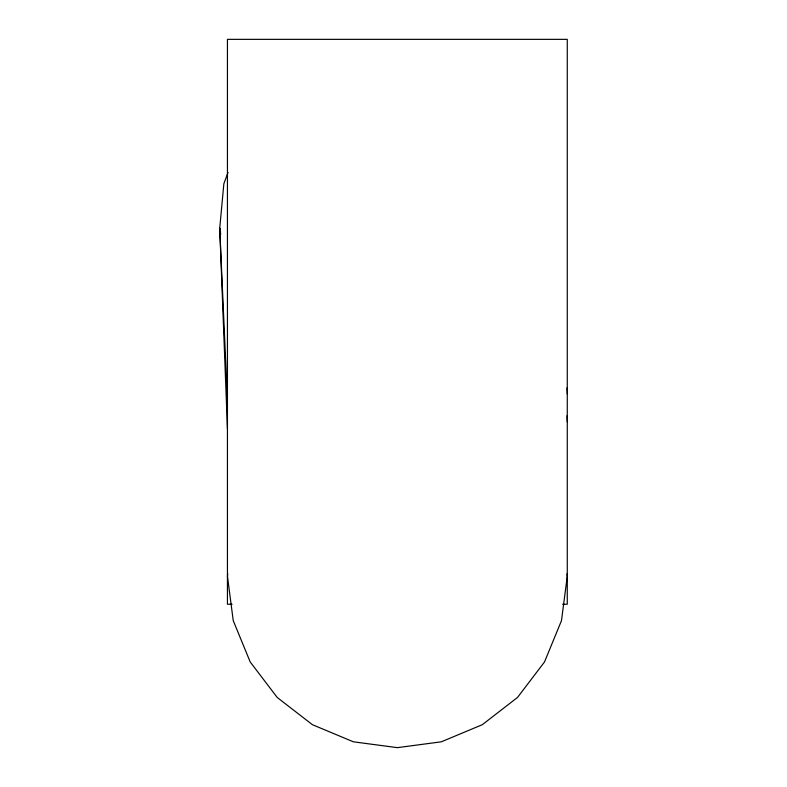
<?xml version="1.0" encoding="UTF-8"?>
<svg xmlns="http://www.w3.org/2000/svg" width="787" height="787" viewBox="0 0 787 787"><rect width="100%" height="100%" fill="white"/><g stroke="black" fill="none" stroke-linecap="round" stroke-linejoin="round"><path stroke-width="1.18" d="M227.758 573.871L227.443 576.271L233.237 620.628L250.207 661.965L277.211 697.459L312.4 724.689L353.383 741.807L397.356 747.65L441.34 741.807L482.313 724.689L517.502 697.459L544.506 661.965L561.485 620.628L567.27 576.271L566.955 573.871M228.023 172.471L223.852 183.774L219.73 228.191L227.443 428.738M232.086 604.239L227.443 604.239L227.443 39.35L567.27 39.35L567.27 604.239L562.626 604.239M220.734 234.132L219.73 228.191L227.443 400.75M567.024 387.814L567.27 393.854M567.024 415.772L567.27 421.783"/></g></svg>
